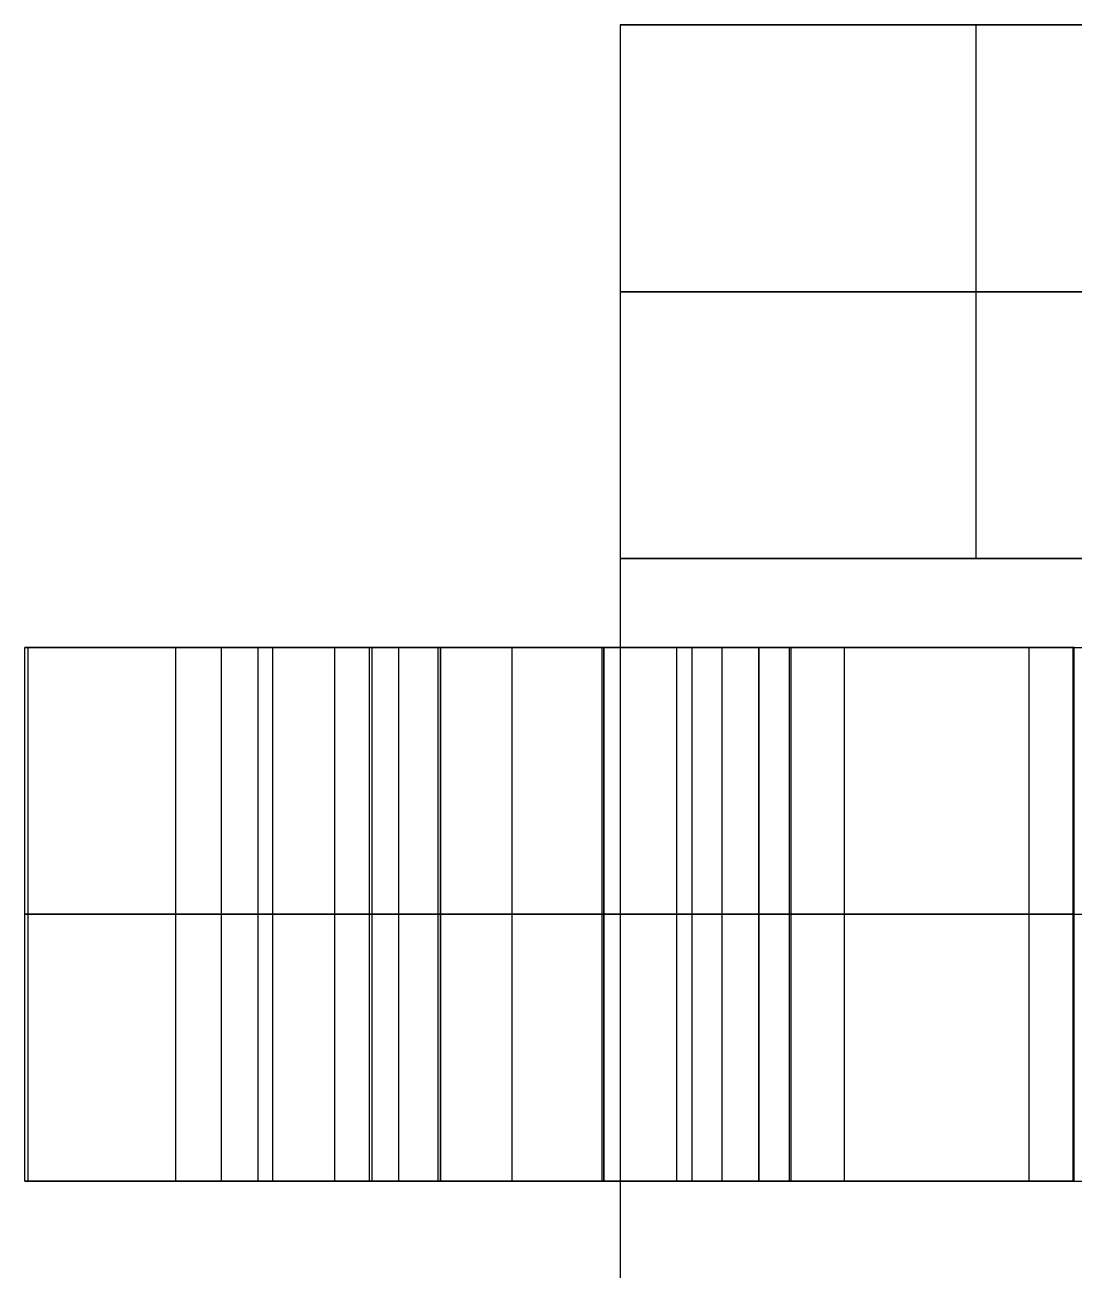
# Model space of a CAD drawing. Header units: millimetres. Extents: x 565 to 905, y -1671 to 168.
# Drawn here: x 565.27 to 594.76, y -48.03 to -13.03 of the extents above; entities that cross this region are included whole.
import ezdxf

# ---------------------------------------------------------------- set-up
doc = ezdxf.new("R2010")
doc.units = ezdxf.units.MM
doc.header["$MEASUREMENT"] = 0
doc.layers.add('V3', color=7, linetype='Continuous', true_color=0x000000)

msp = doc.modelspace()

# ---------------------------------------------------------------- linework, layer by layer
at = {"layer": 'V3'}
for p, q in [((582, -13.028, -7.5), (582, -117.113, -7.5)), ((612.443, -13.028, 181.5), (582, -13.028, 181.5)), ((575.782, -30.528, 216.758), (600.264, -30.528, 223.318)), ((575.782, -45.528, 216.758), (602.679, -45.528, 223.965))]:
    msp.add_line(p, q, dxfattribs=at)
for points in [[(582, -13.028, -15), (582, -65.07, -15), (582, -117.113, -15)], [(582, -13.028, -15), (582, -13.028, -7.5), (582, -13.028)], [(615, -13.028, -15), (598.5, -13.028, -15), (582, -13.028, -15)], [(615, -13.028), (598.5, -13.028), (582, -13.028)], [(582, -13.028), (582, -20.528), (582, -28.028)], [(615, -13.028, -7.5), (598.5, -13.028, -7.5), (582, -13.028, -7.5)], [(582, -13.028, 225), (582, -20.528, 225), (582, -28.028, 225)], [(582, -13.028, 30), (582, -20.528, 30), (582, -28.028, 30)], [(582, -13.028, 30), (592, -13.028, 30), (602, -13.028, 30)], [(582, -13.028, 31), (582, -20.528, 31), (582, -28.028, 31)], [(582, -13.028), (582, -13.028, 7.5), (582, -13.028, 15)], [(602, -13.028), (592, -13.028), (582, -13.028)], [(602, -13.028, 15), (592, -13.028, 15), (582, -13.028, 15)], [(582, -13.028), (582, -20.528), (582, -28.028)], [(582, -13.028, 15), (582, -20.528, 15), (582, -28.028, 15)], [(602, -13.028, 7.5), (592, -13.028, 7.5), (582, -13.028, 7.5)], [(582, -13.028, 7.5), (582, -38.028, 7.5), (582, -63.028, 7.5)], [(582, -13.028, 15), (582, -13.028, 22.5), (582, -13.028, 30)], [(602, -13.028, 15), (592, -13.028, 15), (582, -13.028, 15)], [(602, -13.028, 30), (592, -13.028, 30), (582, -13.028, 30)], [(582, -13.028, 15), (582, -20.528, 15), (582, -28.028, 15)], [(582, -13.028, 30), (582, -20.528, 30), (582, -28.028, 30)], [(602, -13.028, 22.5), (592, -13.028, 22.5), (582, -13.028, 22.5)], [(582, -13.028, 22.5), (582, -38.028, 22.5), (582, -63.028, 22.5)], [(592, -13.028, 30), (592, -20.528, 30), (592, -28.028, 30)], [(592, -13.028), (592, -13.028, 7.5), (592, -13.028, 15)], [(592, -13.028, 15), (592, -13.028, 22.5), (592, -13.028, 30)], [(582, -20.528, 30), (592, -20.528, 30), (602, -20.528, 30)], [(582, -28.028), (582, -38.028), (582, -48.028)], [(582, -28.028, 30), (592, -28.028, 30), (602, -28.028, 30)], [(656.113, -28.028, 181.5), (619.057, -28.028, 181.5), (582, -28.028, 181.5)], [(582, -28.028), (582, -38.028), (582, -48.028)], [(582, -28.028, 15), (582, -38.028, 15), (582, -48.028, 15)], [(582, -28.028, 15), (582, -38.028, 15), (582, -48.028, 15)], [(582, -28.028, 30), (582, -38.028, 30), (582, -48.028, 30)], [(565.268, -45.528, 224.999), (565.268, -38.028, 224.999), (565.268, -30.528, 224.999)], [(565.358, -45.528, 222.276), (565.358, -38.028, 222.276), (565.358, -30.528, 222.276)], [(565.358, -45.528, 227.722), (565.358, -38.028, 227.722), (565.358, -30.528, 227.722)], [(569.514, -45.528, 206.765), (569.514, -38.028, 206.765), (569.514, -30.528, 206.765)], [(569.514, -45.528, 243.233), (569.514, -38.028, 243.233), (569.514, -30.528, 243.233)], [(570.797, -45.528, 245.636), (570.797, -38.028, 245.636), (570.797, -30.528, 245.636)], [(570.798, -45.528, 204.362), (570.798, -38.028, 204.362), (570.798, -30.528, 204.362)], [(571.824, -45.528, 220.016), (571.824, -38.028, 220.016), (571.824, -30.528, 220.016)], [(571.824, -45.528, 229.982), (571.824, -38.028, 229.982), (571.824, -30.528, 229.982)], [(572.237, -45.528, 247.95), (572.237, -38.028, 247.95), (572.237, -30.528, 247.95)], [(572.238, -45.528, 202.049), (572.238, -38.028, 202.049), (572.238, -30.528, 202.049)], [(573.983, -45.528, 238.043), (573.983, -38.028, 238.043), (573.983, -30.528, 238.043)], [(573.984, -45.528, 211.956), (573.984, -38.028, 211.956), (573.984, -30.528, 211.956)], [(574.957, -45.528, 220.391), (574.957, -38.028, 220.391), (574.957, -30.528, 220.391)], [(574.957, -45.528, 229.607), (574.957, -38.028, 229.607), (574.957, -30.528, 229.607)], [(575.029, -45.528, 229.59), (575.029, -38.028, 229.59), (575.029, -30.528, 229.59)], [(575.03, -45.528, 220.408), (575.03, -38.028, 220.408), (575.03, -30.528, 220.408)], [(575.782, -45.528, 216.757), (575.782, -38.028, 216.757), (575.782, -30.528, 216.757)], [(575.782, -45.528, 233.241), (575.782, -38.028, 233.241), (575.782, -30.528, 233.241)], [(576.884, -45.528, 236.801), (576.884, -38.028, 236.801), (576.884, -30.528, 236.801)], [(576.885, -45.528, 213.197), (576.885, -38.028, 213.197), (576.885, -30.528, 213.197)], [(576.955, -45.528, 236.779), (576.955, -38.028, 236.779), (576.955, -30.528, 236.779)], [(576.956, -45.528, 213.219), (576.956, -38.028, 213.219), (576.956, -30.528, 213.219)], [(578.966, -45.528, 246.674), (578.966, -38.028, 246.674), (578.966, -30.528, 246.674)], [(578.967, -45.528, 203.324), (578.967, -38.028, 203.324), (578.967, -30.528, 203.324)], [(581.492, -45.528, 244.783), (581.492, -38.028, 244.783), (581.492, -30.528, 244.783)], [(581.493, -45.528, 205.215), (581.493, -38.028, 205.215), (581.493, -30.528, 205.215)], [(581.547, -45.528, 244.732), (581.547, -38.028, 244.732), (581.547, -30.528, 244.732)], [(581.548, -45.528, 205.267), (581.548, -38.028, 205.267), (581.548, -30.528, 205.267)], [(583.591, -45.528, 259.305), (583.591, -38.028, 259.305), (583.591, -30.528, 259.305)], [(583.593, -45.528, 190.694), (583.593, -38.028, 190.694), (583.593, -30.528, 190.694)], [(584.024, -45.528, 247.518), (584.024, -38.028, 247.518), (584.024, -30.528, 247.518)], [(584.025, -45.528, 202.481), (584.025, -38.028, 202.481), (584.025, -30.528, 202.481)], [(584.867, -45.528, 252.575), (584.867, -38.028, 252.575), (584.867, -30.528, 252.575)], [(584.868, -45.528, 197.424), (584.868, -38.028, 197.424), (584.868, -30.528, 197.424)], [(585.904, -45.528, 260.744), (585.904, -38.028, 260.744), (585.904, -30.528, 260.744)], [(585.906, -45.528, 189.255), (585.906, -38.028, 189.255), (585.906, -30.528, 189.255)], [(586.758, -45.528, 250.05), (586.758, -38.028, 250.05), (586.758, -30.528, 250.05)], [(586.759, -45.528, 199.949), (586.759, -38.028, 199.949), (586.759, -30.528, 199.949)], [(586.809, -45.528, 249.995), (586.809, -38.028, 249.995), (586.809, -30.528, 249.995)], [(586.81, -45.528, 200.004), (586.81, -38.028, 200.004), (586.81, -30.528, 200.004)], [(588.308, -45.528, 262.028), (588.308, -38.028, 262.028), (588.308, -30.528, 262.028)], [(588.309, -45.528, 187.971), (588.309, -38.028, 187.971), (588.309, -30.528, 187.971)], [(593.498, -45.528, 257.559), (593.498, -38.028, 257.559), (593.498, -30.528, 257.559)], [(593.5, -45.528, 192.44), (593.5, -38.028, 192.44), (593.5, -30.528, 192.44)], [(594.74, -45.528, 254.658), (594.74, -38.028, 254.658), (594.74, -30.528, 254.658)], [(594.741, -45.528, 195.341), (594.741, -38.028, 195.341), (594.741, -30.528, 195.341)], [(594.761, -45.528, 254.586), (594.761, -38.028, 254.586), (594.761, -30.528, 254.586)], [(582, -38.028), (582, -38.028, 7.5), (582, -38.028, 15)], [(582, -38.028), (735, -38.028), (888, -38.028)], [(582, -38.028, 15), (735, -38.028, 15), (888, -38.028, 15)], [(582, -38.028, 15), (582, -38.028, 22.5), (582, -38.028, 30)], [(582, -38.028, 15), (735, -38.028, 15), (888, -38.028, 15)], [(582, -38.028, 30), (735, -38.028, 30), (888, -38.028, 30)]]:
    msp.add_open_spline(points, degree=2, dxfattribs=at)
for points in [[(888, -13.028, 225), (888, -13.028, 378), (735, -13.028, 378), (582, -13.028, 378), (582, -13.028, 225)], [(888, -20.528, 225), (888, -20.528, 378), (735, -20.528, 378), (582, -20.528, 378), (582, -20.528, 225)], [(888, -28.028, 225), (888, -28.028, 378), (735, -28.028, 378), (582, -28.028, 378), (582, -28.028, 225)]]:
    msp.add_rational_spline(points, [1, 0.707106781187, 1, 0.707106781187, 1], degree=2, knots=[-3194.327352, -3194.327352, -3194.327352, -2953.995514, -2953.995514, -2713.663676, -2713.663676, -2713.663676], dxfattribs=at)
for points, degree, knots in [([(582, -13.028, 225), (582, -13.028, 128), (582, -13.028, 31), (582, -13.028, 30.5), (582, -13.028, 30)], 2, [-2713.663676, -2713.663676, -2713.663676, -2519.663676, -2519.663676, -2518.663676, -2518.663676, -2518.663676]), ([(582, -20.528, 225), (582, -20.528, 128), (582, -20.528, 31), (582, -20.528, 30.5), (582, -20.528, 30)], 2, [-2713.663676, -2713.663676, -2713.663676, -2519.663676, -2519.663676, -2518.663676, -2518.663676, -2518.663676]), ([(582, -28.028, 225), (582, -28.028, 128), (582, -28.028, 31), (582, -28.028, 30.5), (582, -28.028, 30)], 2, [-2713.663676, -2713.663676, -2713.663676, -2519.663676, -2519.663676, -2518.663676, -2518.663676, -2518.663676]), ([(575.03, -30.528, 220.408), (575.005, -30.528, 220.402), (574.981, -30.528, 220.396), (574.957, -30.528, 220.391), (573.947, -30.528, 220.158), (572.887, -30.528, 220.016), (571.824, -30.528, 220.016), (569.626, -30.528, 220.016), (567.05, -30.528, 221.379), (565.358, -30.528, 222.276)], 3, [-61.584961, -61.584961, -61.584961, -61.584961, -61.565912, -61.565912, -61.565912, -60.776245, -60.776245, -60.776245, -60.00916, -60.00916, -60.00916, -60.00916]), ([(565.358, -30.528, 227.722), (567.049, -30.528, 228.619), (569.626, -30.528, 229.982), (571.824, -30.528, 229.982), (572.887, -30.528, 229.982), (573.947, -30.528, 229.84), (574.957, -30.528, 229.607), (574.981, -30.528, 229.602), (575.005, -30.528, 229.596), (575.029, -30.528, 229.59)], 3, [-58.569083, -58.569083, -58.569083, -58.569083, -57.801979, -57.801979, -57.801979, -57.012319, -57.012319, -57.012319, -56.99333, -56.99333, -56.99333, -56.99333]), ([(569.514, -30.528, 206.765), (570.531, -30.528, 208.388), (572.081, -30.528, 210.857), (573.984, -30.528, 211.956), (574.905, -30.528, 212.487), (575.894, -30.528, 212.894), (576.885, -30.528, 213.197), (576.908, -30.528, 213.204), (576.932, -30.528, 213.212), (576.956, -30.528, 213.219)], 3, [-65.715205, -65.715205, -65.715205, -65.715205, -64.948101, -64.948101, -64.948101, -64.158441, -64.158441, -64.158441, -64.139452, -64.139452, -64.139452, -64.139452]), ([(576.955, -30.528, 236.779), (576.932, -30.528, 236.787), (576.908, -30.528, 236.794), (576.884, -30.528, 236.801), (575.893, -30.528, 237.105), (574.904, -30.528, 237.511), (573.983, -30.528, 238.043), (572.08, -30.528, 239.142), (570.53, -30.528, 241.611), (569.514, -30.528, 243.233)], 3, [-54.43884, -54.43884, -54.43884, -54.43884, -54.419791, -54.419791, -54.419791, -53.630123, -53.630123, -53.630123, -52.863038, -52.863038, -52.863038, -52.863038]), ([(572.237, -30.528, 247.95), (574.15, -30.528, 247.881), (577.063, -30.528, 247.773), (578.966, -30.528, 246.674), (579.887, -30.528, 246.143), (580.734, -30.528, 245.489), (581.492, -30.528, 244.783), (581.51, -30.528, 244.766), (581.528, -30.528, 244.749), (581.547, -30.528, 244.732)], 3, [-51.422962, -51.422962, -51.422962, -51.422962, -50.655858, -50.655858, -50.655858, -49.866198, -49.866198, -49.866198, -49.847209, -49.847209, -49.847209, -49.847209]), ([(581.548, -30.528, 205.267), (581.529, -30.528, 205.249), (581.511, -30.528, 205.232), (581.493, -30.528, 205.215), (580.735, -30.528, 204.509), (579.888, -30.528, 203.856), (578.967, -30.528, 203.324), (577.064, -30.528, 202.225), (574.151, -30.528, 202.118), (572.238, -30.528, 202.049)], 3, [-68.731083, -68.731083, -68.731083, -68.731083, -68.712034, -68.712034, -68.712034, -67.922366, -67.922366, -67.922366, -67.155281, -67.155281, -67.155281, -67.155281]), ([(586.809, -30.528, 249.995), (586.792, -30.528, 250.013), (586.775, -30.528, 250.031), (586.758, -30.528, 250.05), (586.052, -30.528, 250.808), (585.398, -30.528, 251.654), (584.867, -30.528, 252.575), (583.768, -30.528, 254.478), (583.66, -30.528, 257.391), (583.591, -30.528, 259.305)], 3, [-47.292718, -47.292718, -47.292718, -47.292718, -47.273669, -47.273669, -47.273669, -46.484002, -46.484002, -46.484002, -45.716917, -45.716917, -45.716917, -45.716917]), ([(583.593, -30.528, 190.694), (583.662, -30.528, 192.608), (583.769, -30.528, 195.521), (584.868, -30.528, 197.424), (585.4, -30.528, 198.345), (586.053, -30.528, 199.191), (586.759, -30.528, 199.949), (586.776, -30.528, 199.968), (586.793, -30.528, 199.986), (586.81, -30.528, 200.004)], 3, [-72.861326, -72.861326, -72.861326, -72.861326, -72.094222, -72.094222, -72.094222, -71.304563, -71.304563, -71.304563, -71.285573, -71.285573, -71.285573, -71.285573]), ([(588.308, -30.528, 262.028), (589.93, -30.528, 261.012), (592.399, -30.528, 259.462), (593.498, -30.528, 257.559), (594.03, -30.528, 256.638), (594.436, -30.528, 255.649), (594.74, -30.528, 254.658), (594.747, -30.528, 254.634), (594.754, -30.528, 254.61), (594.761, -30.528, 254.586)], 3, [-44.27684, -44.27684, -44.27684, -44.27684, -43.509736, -43.509736, -43.509736, -42.720076, -42.720076, -42.720076, -42.701087, -42.701087, -42.701087, -42.701087]), ([(594.763, -30.528, 195.413), (594.756, -30.528, 195.389), (594.749, -30.528, 195.365), (594.741, -30.528, 195.341), (594.438, -30.528, 194.351), (594.031, -30.528, 193.361), (593.5, -30.528, 192.44), (592.401, -30.528, 190.537), (589.932, -30.528, 188.988), (588.309, -30.528, 187.971)], 3, [-75.877204, -75.877204, -75.877204, -75.877204, -75.858155, -75.858155, -75.858155, -75.068488, -75.068488, -75.068488, -74.301403, -74.301403, -74.301403, -74.301403]), ([(575.03, -38.028, 220.408), (575.005, -38.028, 220.402), (574.981, -38.028, 220.396), (574.957, -38.028, 220.391), (573.947, -38.028, 220.158), (572.887, -38.028, 220.016), (571.824, -38.028, 220.016), (569.626, -38.028, 220.016), (567.05, -38.028, 221.379), (565.358, -38.028, 222.276)], 3, [-61.584961, -61.584961, -61.584961, -61.584961, -61.565912, -61.565912, -61.565912, -60.776245, -60.776245, -60.776245, -60.00916, -60.00916, -60.00916, -60.00916]), ([(565.358, -38.028, 227.722), (567.049, -38.028, 228.619), (569.626, -38.028, 229.982), (571.824, -38.028, 229.982), (572.887, -38.028, 229.982), (573.947, -38.028, 229.84), (574.957, -38.028, 229.607), (574.981, -38.028, 229.602), (575.005, -38.028, 229.596), (575.029, -38.028, 229.59)], 3, [-58.569083, -58.569083, -58.569083, -58.569083, -57.801979, -57.801979, -57.801979, -57.012319, -57.012319, -57.012319, -56.99333, -56.99333, -56.99333, -56.99333]), ([(569.514, -38.028, 206.765), (570.531, -38.028, 208.388), (572.081, -38.028, 210.857), (573.984, -38.028, 211.956), (574.905, -38.028, 212.487), (575.894, -38.028, 212.894), (576.885, -38.028, 213.197), (576.908, -38.028, 213.204), (576.932, -38.028, 213.212), (576.956, -38.028, 213.219)], 3, [-65.715205, -65.715205, -65.715205, -65.715205, -64.948101, -64.948101, -64.948101, -64.158441, -64.158441, -64.158441, -64.139452, -64.139452, -64.139452, -64.139452]), ([(576.955, -38.028, 236.779), (576.932, -38.028, 236.787), (576.908, -38.028, 236.794), (576.884, -38.028, 236.801), (575.893, -38.028, 237.105), (574.904, -38.028, 237.511), (573.983, -38.028, 238.043), (572.08, -38.028, 239.142), (570.53, -38.028, 241.611), (569.514, -38.028, 243.233)], 3, [-54.43884, -54.43884, -54.43884, -54.43884, -54.419791, -54.419791, -54.419791, -53.630123, -53.630123, -53.630123, -52.863038, -52.863038, -52.863038, -52.863038]), ([(572.237, -38.028, 247.95), (574.15, -38.028, 247.881), (577.063, -38.028, 247.773), (578.966, -38.028, 246.674), (579.887, -38.028, 246.143), (580.734, -38.028, 245.489), (581.492, -38.028, 244.783), (581.51, -38.028, 244.766), (581.528, -38.028, 244.749), (581.547, -38.028, 244.732)], 3, [-51.422962, -51.422962, -51.422962, -51.422962, -50.655858, -50.655858, -50.655858, -49.866198, -49.866198, -49.866198, -49.847209, -49.847209, -49.847209, -49.847209]), ([(581.548, -38.028, 205.267), (581.529, -38.028, 205.249), (581.511, -38.028, 205.232), (581.493, -38.028, 205.215), (580.735, -38.028, 204.509), (579.888, -38.028, 203.856), (578.967, -38.028, 203.324), (577.064, -38.028, 202.225), (574.151, -38.028, 202.118), (572.238, -38.028, 202.049)], 3, [-68.731083, -68.731083, -68.731083, -68.731083, -68.712034, -68.712034, -68.712034, -67.922366, -67.922366, -67.922366, -67.155281, -67.155281, -67.155281, -67.155281]), ([(586.809, -38.028, 249.995), (586.792, -38.028, 250.013), (586.775, -38.028, 250.031), (586.758, -38.028, 250.05), (586.052, -38.028, 250.808), (585.398, -38.028, 251.654), (584.867, -38.028, 252.575), (583.768, -38.028, 254.478), (583.66, -38.028, 257.391), (583.591, -38.028, 259.305)], 3, [-47.292718, -47.292718, -47.292718, -47.292718, -47.273669, -47.273669, -47.273669, -46.484002, -46.484002, -46.484002, -45.716917, -45.716917, -45.716917, -45.716917]), ([(583.593, -38.028, 190.694), (583.662, -38.028, 192.608), (583.769, -38.028, 195.521), (584.868, -38.028, 197.424), (585.4, -38.028, 198.345), (586.053, -38.028, 199.191), (586.759, -38.028, 199.949), (586.776, -38.028, 199.968), (586.793, -38.028, 199.986), (586.81, -38.028, 200.004)], 3, [-72.861326, -72.861326, -72.861326, -72.861326, -72.094222, -72.094222, -72.094222, -71.304563, -71.304563, -71.304563, -71.285573, -71.285573, -71.285573, -71.285573]), ([(588.308, -38.028, 262.028), (589.93, -38.028, 261.012), (592.399, -38.028, 259.462), (593.498, -38.028, 257.559), (594.03, -38.028, 256.638), (594.436, -38.028, 255.649), (594.74, -38.028, 254.658), (594.747, -38.028, 254.634), (594.754, -38.028, 254.61), (594.761, -38.028, 254.586)], 3, [-44.27684, -44.27684, -44.27684, -44.27684, -43.509736, -43.509736, -43.509736, -42.720076, -42.720076, -42.720076, -42.701087, -42.701087, -42.701087, -42.701087]), ([(594.763, -38.028, 195.413), (594.756, -38.028, 195.389), (594.749, -38.028, 195.365), (594.741, -38.028, 195.341), (594.438, -38.028, 194.351), (594.031, -38.028, 193.361), (593.5, -38.028, 192.44), (592.401, -38.028, 190.537), (589.932, -38.028, 188.988), (588.309, -38.028, 187.971)], 3, [-75.877204, -75.877204, -75.877204, -75.877204, -75.858155, -75.858155, -75.858155, -75.068488, -75.068488, -75.068488, -74.301403, -74.301403, -74.301403, -74.301403]), ([(575.03, -45.528, 220.408), (575.005, -45.528, 220.402), (574.981, -45.528, 220.396), (574.957, -45.528, 220.391), (573.947, -45.528, 220.158), (572.887, -45.528, 220.016), (571.824, -45.528, 220.016), (569.626, -45.528, 220.016), (567.05, -45.528, 221.379), (565.358, -45.528, 222.276)], 3, [-61.584961, -61.584961, -61.584961, -61.584961, -61.565912, -61.565912, -61.565912, -60.776245, -60.776245, -60.776245, -60.00916, -60.00916, -60.00916, -60.00916]), ([(565.358, -45.528, 227.722), (567.049, -45.528, 228.619), (569.626, -45.528, 229.982), (571.824, -45.528, 229.982), (572.887, -45.528, 229.982), (573.947, -45.528, 229.84), (574.957, -45.528, 229.607), (574.981, -45.528, 229.602), (575.005, -45.528, 229.596), (575.029, -45.528, 229.59)], 3, [-58.569083, -58.569083, -58.569083, -58.569083, -57.801979, -57.801979, -57.801979, -57.012319, -57.012319, -57.012319, -56.99333, -56.99333, -56.99333, -56.99333]), ([(569.514, -45.528, 206.765), (570.531, -45.528, 208.388), (572.081, -45.528, 210.857), (573.984, -45.528, 211.956), (574.905, -45.528, 212.487), (575.894, -45.528, 212.894), (576.885, -45.528, 213.197), (576.908, -45.528, 213.204), (576.932, -45.528, 213.212), (576.956, -45.528, 213.219)], 3, [-65.715205, -65.715205, -65.715205, -65.715205, -64.948101, -64.948101, -64.948101, -64.158441, -64.158441, -64.158441, -64.139452, -64.139452, -64.139452, -64.139452]), ([(576.955, -45.528, 236.779), (576.932, -45.528, 236.787), (576.908, -45.528, 236.794), (576.884, -45.528, 236.801), (575.893, -45.528, 237.105), (574.904, -45.528, 237.511), (573.983, -45.528, 238.043), (572.08, -45.528, 239.142), (570.53, -45.528, 241.611), (569.514, -45.528, 243.233)], 3, [-54.43884, -54.43884, -54.43884, -54.43884, -54.419791, -54.419791, -54.419791, -53.630123, -53.630123, -53.630123, -52.863038, -52.863038, -52.863038, -52.863038]), ([(572.237, -45.528, 247.95), (574.15, -45.528, 247.881), (577.063, -45.528, 247.773), (578.966, -45.528, 246.674), (579.887, -45.528, 246.143), (580.734, -45.528, 245.489), (581.492, -45.528, 244.783), (581.51, -45.528, 244.766), (581.528, -45.528, 244.749), (581.547, -45.528, 244.732)], 3, [-51.422962, -51.422962, -51.422962, -51.422962, -50.655858, -50.655858, -50.655858, -49.866198, -49.866198, -49.866198, -49.847209, -49.847209, -49.847209, -49.847209]), ([(581.548, -45.528, 205.267), (581.529, -45.528, 205.249), (581.511, -45.528, 205.232), (581.493, -45.528, 205.215), (580.735, -45.528, 204.509), (579.888, -45.528, 203.856), (578.967, -45.528, 203.324), (577.064, -45.528, 202.225), (574.151, -45.528, 202.118), (572.238, -45.528, 202.049)], 3, [-68.731083, -68.731083, -68.731083, -68.731083, -68.712034, -68.712034, -68.712034, -67.922366, -67.922366, -67.922366, -67.155281, -67.155281, -67.155281, -67.155281]), ([(586.809, -45.528, 249.995), (586.792, -45.528, 250.013), (586.775, -45.528, 250.031), (586.758, -45.528, 250.05), (586.052, -45.528, 250.808), (585.398, -45.528, 251.654), (584.867, -45.528, 252.575), (583.768, -45.528, 254.478), (583.66, -45.528, 257.391), (583.591, -45.528, 259.305)], 3, [-47.292718, -47.292718, -47.292718, -47.292718, -47.273669, -47.273669, -47.273669, -46.484002, -46.484002, -46.484002, -45.716917, -45.716917, -45.716917, -45.716917]), ([(583.593, -45.528, 190.694), (583.662, -45.528, 192.608), (583.769, -45.528, 195.521), (584.868, -45.528, 197.424), (585.4, -45.528, 198.345), (586.053, -45.528, 199.191), (586.759, -45.528, 199.949), (586.776, -45.528, 199.968), (586.793, -45.528, 199.986), (586.81, -45.528, 200.004)], 3, [-72.861326, -72.861326, -72.861326, -72.861326, -72.094222, -72.094222, -72.094222, -71.304563, -71.304563, -71.304563, -71.285573, -71.285573, -71.285573, -71.285573]), ([(588.308, -45.528, 262.028), (589.93, -45.528, 261.012), (592.399, -45.528, 259.462), (593.498, -45.528, 257.559), (594.03, -45.528, 256.638), (594.436, -45.528, 255.649), (594.74, -45.528, 254.658), (594.747, -45.528, 254.634), (594.754, -45.528, 254.61), (594.761, -45.528, 254.586)], 3, [-44.27684, -44.27684, -44.27684, -44.27684, -43.509736, -43.509736, -43.509736, -42.720076, -42.720076, -42.720076, -42.701087, -42.701087, -42.701087, -42.701087]), ([(594.763, -45.528, 195.413), (594.756, -45.528, 195.389), (594.749, -45.528, 195.365), (594.741, -45.528, 195.341), (594.438, -45.528, 194.351), (594.031, -45.528, 193.361), (593.5, -45.528, 192.44), (592.401, -45.528, 190.537), (589.932, -45.528, 188.988), (588.309, -45.528, 187.971)], 3, [-75.877204, -75.877204, -75.877204, -75.877204, -75.858155, -75.858155, -75.858155, -75.068488, -75.068488, -75.068488, -74.301403, -74.301403, -74.301403, -74.301403])]:
    msp.add_open_spline(points, degree=degree, knots=knots, dxfattribs=at)
for points, weights in [([(565.358, -30.528, 222.276), (565.238, -30.528, 224.09), (565.238, -30.528, 225.908), (565.358, -30.528, 227.722)], [1, 0.998547387537, 0.998547387537, 1]), ([(572.238, -30.528, 202.049), (571.227, -30.528, 203.56), (570.318, -30.528, 205.134), (569.514, -30.528, 206.765)], [1, 0.998547387537, 0.998547387537, 1]), ([(569.514, -30.528, 243.233), (570.317, -30.528, 244.864), (571.226, -30.528, 246.439), (572.237, -30.528, 247.95)], [1, 0.998547387537, 0.998547387537, 1]), ([(575.029, -30.528, 229.59), (575.389, -30.528, 232.057), (576.034, -30.528, 234.464), (576.955, -30.528, 236.779)], [1, 0.995432816344, 0.995432816344, 1]), ([(576.956, -30.528, 213.219), (576.034, -30.528, 215.534), (575.389, -30.528, 217.942), (575.03, -30.528, 220.408)], [1, 0.995432816344, 0.995432816344, 1]), ([(581.547, -30.528, 244.732), (583.091, -30.528, 246.688), (584.853, -30.528, 248.451), (586.809, -30.528, 249.995)], [1, 0.995432816344, 0.995432816344, 1]), ([(586.81, -30.528, 200.004), (584.854, -30.528, 201.548), (583.092, -30.528, 203.31), (581.548, -30.528, 205.267)], [1, 0.995432816344, 0.995432816344, 1]), ([(583.591, -30.528, 259.305), (585.102, -30.528, 260.316), (586.677, -30.528, 261.225), (588.308, -30.528, 262.028)], [1, 0.998547387537, 0.998547387537, 1]), ([(588.309, -30.528, 187.971), (586.678, -30.528, 188.774), (585.104, -30.528, 189.683), (583.593, -30.528, 190.694)], [1, 0.998547387537, 0.998547387537, 1]), ([(594.761, -30.528, 254.586), (597.077, -30.528, 255.508), (599.484, -30.528, 256.154), (601.95, -30.528, 256.513)], [1, 0.995432816344, 0.995432816344, 1]), ([(565.358, -38.028, 222.276), (565.238, -38.028, 224.09), (565.238, -38.028, 225.908), (565.358, -38.028, 227.722)], [1, 0.998547387537, 0.998547387537, 1]), ([(572.238, -38.028, 202.049), (571.227, -38.028, 203.56), (570.318, -38.028, 205.134), (569.514, -38.028, 206.765)], [1, 0.998547387537, 0.998547387537, 1]), ([(569.514, -38.028, 243.233), (570.317, -38.028, 244.864), (571.226, -38.028, 246.439), (572.237, -38.028, 247.95)], [1, 0.998547387537, 0.998547387537, 1]), ([(575.029, -38.028, 229.59), (575.389, -38.028, 232.057), (576.034, -38.028, 234.464), (576.955, -38.028, 236.779)], [1, 0.995432816344, 0.995432816344, 1]), ([(576.956, -38.028, 213.219), (576.034, -38.028, 215.534), (575.389, -38.028, 217.942), (575.03, -38.028, 220.408)], [1, 0.995432816344, 0.995432816344, 1]), ([(581.547, -38.028, 244.732), (583.091, -38.028, 246.688), (584.853, -38.028, 248.451), (586.809, -38.028, 249.995)], [1, 0.995432816344, 0.995432816344, 1]), ([(586.81, -38.028, 200.004), (584.854, -38.028, 201.548), (583.092, -38.028, 203.31), (581.548, -38.028, 205.267)], [1, 0.995432816344, 0.995432816344, 1]), ([(583.591, -38.028, 259.305), (585.102, -38.028, 260.316), (586.677, -38.028, 261.225), (588.308, -38.028, 262.028)], [1, 0.998547387537, 0.998547387537, 1]), ([(588.309, -38.028, 187.971), (586.678, -38.028, 188.774), (585.104, -38.028, 189.683), (583.593, -38.028, 190.694)], [1, 0.998547387537, 0.998547387537, 1]), ([(594.761, -38.028, 254.586), (597.077, -38.028, 255.508), (599.484, -38.028, 256.154), (601.95, -38.028, 256.513)], [1, 0.995432816344, 0.995432816344, 1]), ([(565.358, -45.528, 222.276), (565.238, -45.528, 224.09), (565.238, -45.528, 225.908), (565.358, -45.528, 227.722)], [1, 0.998547387537, 0.998547387537, 1]), ([(572.238, -45.528, 202.049), (571.227, -45.528, 203.56), (570.318, -45.528, 205.134), (569.514, -45.528, 206.765)], [1, 0.998547387537, 0.998547387537, 1]), ([(569.514, -45.528, 243.233), (570.317, -45.528, 244.864), (571.226, -45.528, 246.439), (572.237, -45.528, 247.95)], [1, 0.998547387537, 0.998547387537, 1]), ([(575.029, -45.528, 229.59), (575.389, -45.528, 232.057), (576.034, -45.528, 234.464), (576.955, -45.528, 236.779)], [1, 0.995432816344, 0.995432816344, 1]), ([(576.956, -45.528, 213.219), (576.034, -45.528, 215.534), (575.389, -45.528, 217.942), (575.03, -45.528, 220.408)], [1, 0.995432816344, 0.995432816344, 1]), ([(581.547, -45.528, 244.732), (583.091, -45.528, 246.688), (584.853, -45.528, 248.451), (586.809, -45.528, 249.995)], [1, 0.995432816344, 0.995432816344, 1]), ([(586.81, -45.528, 200.004), (584.854, -45.528, 201.548), (583.092, -45.528, 203.31), (581.548, -45.528, 205.267)], [1, 0.995432816344, 0.995432816344, 1]), ([(583.591, -45.528, 259.305), (585.102, -45.528, 260.316), (586.677, -45.528, 261.225), (588.308, -45.528, 262.028)], [1, 0.998547387537, 0.998547387537, 1]), ([(588.309, -45.528, 187.971), (586.678, -45.528, 188.774), (585.104, -45.528, 189.683), (583.593, -45.528, 190.694)], [1, 0.998547387537, 0.998547387537, 1]), ([(594.761, -45.528, 254.586), (597.077, -45.528, 255.508), (599.484, -45.528, 256.154), (601.95, -45.528, 256.513)], [1, 0.995432816344, 0.995432816344, 1])]:
    msp.add_rational_spline(points, weights, degree=3, dxfattribs=at)

doc.saveas('drawing.dxf')
